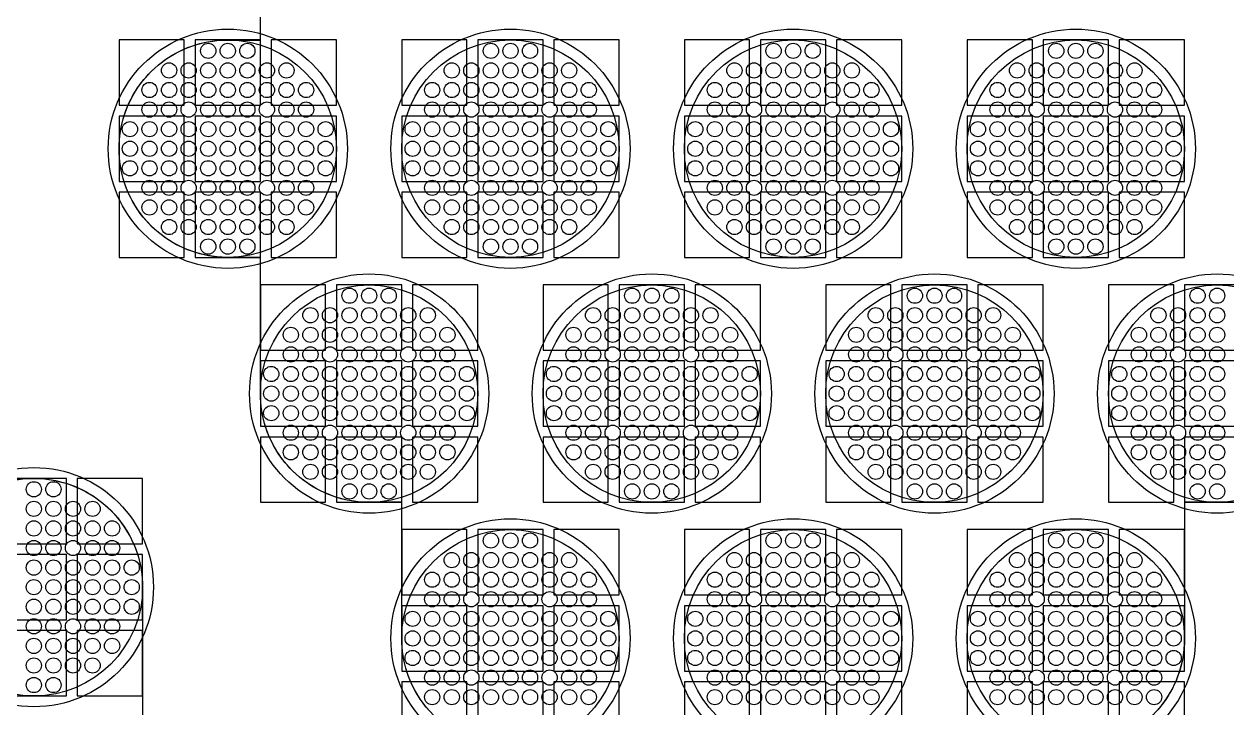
# Model space of a CAD drawing. Extents: x -49 to 54, y -38 to 38.
# Drawn here: x 20.95 to 26.48, y -1 to 2.14 of the extents above; entities that cross this region are included whole.
import ezdxf

# ---------------------------------------------------------------- set-up
doc = ezdxf.new("R2010")
doc.units = 0
for name, color, linetype in [('BACK_LAYER', 5, 'CONTINUOUS'), ('COND_LAYER_LOWER_ELECTRODE', 6, 'CONTINUOUS'), ('CONDUCTIVE_LAYER_BACK_LAYER', 2, 'CONTINUOUS'), ('EMITTER', 3, 'CONTINUOUS'), ('LOWER_ELECTRODE', 1, 'CONTINUOUS')]:
    doc.layers.add(name, color=color, linetype=linetype)

msp = doc.modelspace()

# ---------------------------------------------------------------- linework, layer by layer
at = {"layer": 'BACK_LAYER'}
for points in [[(21.3884, 1.7709), (21.6884, 1.7709), (21.6884, 2.0709), (21.3884, 2.0709)], [(21.7384, 1.7709), (22.0384, 1.7709), (22.0384, 2.0709), (21.7384, 2.0709)], [(22.0884, 1.7709), (22.3884, 1.7709), (22.3884, 2.0709), (22.0884, 2.0709)], [(22.6884, 1.7709), (22.9884, 1.7709), (22.9884, 2.0709), (22.6884, 2.0709)], [(23.0384, 1.7709), (23.3384, 1.7709), (23.3384, 2.0709), (23.0384, 2.0709)], [(23.3884, 1.7709), (23.6884, 1.7709), (23.6884, 2.0709), (23.3884, 2.0709)], [(23.9884, 1.7709), (24.2884, 1.7709), (24.2884, 2.0709), (23.9884, 2.0709)], [(24.3384, 1.7709), (24.6384, 1.7709), (24.6384, 2.0709), (24.3384, 2.0709)], [(24.6884, 1.7709), (24.9884, 1.7709), (24.9884, 2.0709), (24.6884, 2.0709)], [(25.2884, 1.7709), (25.5884, 1.7709), (25.5884, 2.0709), (25.2884, 2.0709)], [(25.6384, 1.7709), (25.9384, 1.7709), (25.9384, 2.0709), (25.6384, 2.0709)], [(25.9884, 1.7709), (26.2884, 1.7709), (26.2884, 2.0709), (25.9884, 2.0709)], [(21.3884, 1.4209), (21.6884, 1.4209), (21.6884, 1.7209), (21.3884, 1.7209)], [(21.7384, 1.4209), (22.0384, 1.4209), (22.0384, 1.7209), (21.7384, 1.7209)], [(22.0884, 1.4209), (22.3884, 1.4209), (22.3884, 1.7209), (22.0884, 1.7209)], [(22.6884, 1.4209), (22.9884, 1.4209), (22.9884, 1.7209), (22.6884, 1.7209)], [(23.0384, 1.4209), (23.3384, 1.4209), (23.3384, 1.7209), (23.0384, 1.7209)], [(23.3884, 1.4209), (23.6884, 1.4209), (23.6884, 1.7209), (23.3884, 1.7209)], [(23.9884, 1.4209), (24.2884, 1.4209), (24.2884, 1.7209), (23.9884, 1.7209)], [(24.3384, 1.4209), (24.6384, 1.4209), (24.6384, 1.7209), (24.3384, 1.7209)], [(24.6884, 1.4209), (24.9884, 1.4209), (24.9884, 1.7209), (24.6884, 1.7209)], [(25.2884, 1.4209), (25.5884, 1.4209), (25.5884, 1.7209), (25.2884, 1.7209)], [(25.6384, 1.4209), (25.9384, 1.4209), (25.9384, 1.7209), (25.6384, 1.7209)], [(25.9884, 1.4209), (26.2884, 1.4209), (26.2884, 1.7209), (25.9884, 1.7209)], [(21.3884, 1.0709), (21.6884, 1.0709), (21.6884, 1.3709), (21.3884, 1.3709)], [(21.7384, 1.0709), (22.0384, 1.0709), (22.0384, 1.3709), (21.7384, 1.3709)], [(22.0884, 1.0709), (22.3884, 1.0709), (22.3884, 1.3709), (22.0884, 1.3709)], [(22.6884, 1.0709), (22.9884, 1.0709), (22.9884, 1.3709), (22.6884, 1.3709)], [(23.0384, 1.0709), (23.3384, 1.0709), (23.3384, 1.3709), (23.0384, 1.3709)], [(23.3884, 1.0709), (23.6884, 1.0709), (23.6884, 1.3709), (23.3884, 1.3709)], [(23.9884, 1.0709), (24.2884, 1.0709), (24.2884, 1.3709), (23.9884, 1.3709)], [(24.3384, 1.0709), (24.6384, 1.0709), (24.6384, 1.3709), (24.3384, 1.3709)], [(24.6884, 1.0709), (24.9884, 1.0709), (24.9884, 1.3709), (24.6884, 1.3709)], [(25.2884, 1.0709), (25.5884, 1.0709), (25.5884, 1.3709), (25.2884, 1.3709)], [(25.6384, 1.0709), (25.9384, 1.0709), (25.9384, 1.3709), (25.6384, 1.3709)], [(25.9884, 1.0709), (26.2884, 1.0709), (26.2884, 1.3709), (25.9884, 1.3709)], [(22.0384, 0.6451), (22.3384, 0.6451), (22.3384, 0.9451), (22.0384, 0.9451)], [(22.3884, 0.6451), (22.6884, 0.6451), (22.6884, 0.9451), (22.3884, 0.9451)], [(22.7384, 0.6451), (23.0384, 0.6451), (23.0384, 0.9451), (22.7384, 0.9451)], [(23.3384, 0.6451), (23.6384, 0.6451), (23.6384, 0.9451), (23.3384, 0.9451)], [(23.6884, 0.6451), (23.9884, 0.6451), (23.9884, 0.9451), (23.6884, 0.9451)], [(24.0384, 0.6451), (24.3384, 0.6451), (24.3384, 0.9451), (24.0384, 0.9451)], [(24.6384, 0.6451), (24.9384, 0.6451), (24.9384, 0.9451), (24.6384, 0.9451)], [(24.9884, 0.6451), (25.2884, 0.6451), (25.2884, 0.9451), (24.9884, 0.9451)], [(25.3384, 0.6451), (25.6384, 0.6451), (25.6384, 0.9451), (25.3384, 0.9451)], [(25.9384, 0.6451), (26.2384, 0.6451), (26.2384, 0.9451), (25.9384, 0.9451)], [(26.2884, 0.6451), (26.5884, 0.6451), (26.5884, 0.9451), (26.2884, 0.9451)], [(22.0384, 0.2951), (22.3384, 0.2951), (22.3384, 0.5951), (22.0384, 0.5951)], [(22.3884, 0.2951), (22.6884, 0.2951), (22.6884, 0.5951), (22.3884, 0.5951)], [(22.7384, 0.2951), (23.0384, 0.2951), (23.0384, 0.5951), (22.7384, 0.5951)], [(23.3384, 0.2951), (23.6384, 0.2951), (23.6384, 0.5951), (23.3384, 0.5951)], [(23.6884, 0.2951), (23.9884, 0.2951), (23.9884, 0.5951), (23.6884, 0.5951)], [(24.0384, 0.2951), (24.3384, 0.2951), (24.3384, 0.5951), (24.0384, 0.5951)], [(24.6384, 0.2951), (24.9384, 0.2951), (24.9384, 0.5951), (24.6384, 0.5951)], [(24.9884, 0.2951), (25.2884, 0.2951), (25.2884, 0.5951), (24.9884, 0.5951)], [(25.3384, 0.2951), (25.6384, 0.2951), (25.6384, 0.5951), (25.3384, 0.5951)], [(25.9384, 0.2951), (26.2384, 0.2951), (26.2384, 0.5951), (25.9384, 0.5951)], [(26.2884, 0.2951), (26.5884, 0.2951), (26.5884, 0.5951), (26.2884, 0.5951)], [(22.0384, -0.0549), (22.3384, -0.0549), (22.3384, 0.2451), (22.0384, 0.2451)], [(22.3884, -0.0549), (22.6884, -0.0549), (22.6884, 0.2451), (22.3884, 0.2451)], [(22.7384, -0.0549), (23.0384, -0.0549), (23.0384, 0.2451), (22.7384, 0.2451)], [(23.3384, -0.0549), (23.6384, -0.0549), (23.6384, 0.2451), (23.3384, 0.2451)], [(23.6884, -0.0549), (23.9884, -0.0549), (23.9884, 0.2451), (23.6884, 0.2451)], [(24.0384, -0.0549), (24.3384, -0.0549), (24.3384, 0.2451), (24.0384, 0.2451)], [(24.6384, -0.0549), (24.9384, -0.0549), (24.9384, 0.2451), (24.6384, 0.2451)], [(24.9884, -0.0549), (25.2884, -0.0549), (25.2884, 0.2451), (24.9884, 0.2451)], [(25.3384, -0.0549), (25.6384, -0.0549), (25.6384, 0.2451), (25.3384, 0.2451)], [(25.9384, -0.0549), (26.2384, -0.0549), (26.2384, 0.2451), (25.9384, 0.2451)], [(26.2884, -0.0549), (26.5884, -0.0549), (26.5884, 0.2451), (26.2884, 0.2451)], [(20.8465, -0.2451), (21.1465, -0.2451), (21.1465, 0.0549), (20.8465, 0.0549)], [(21.1965, -0.2451), (21.4965, -0.2451), (21.4965, 0.0549), (21.1965, 0.0549)], [(22.6884, -0.4807), (22.9884, -0.4807), (22.9884, -0.1807), (22.6884, -0.1807)], [(23.0384, -0.4807), (23.3384, -0.4807), (23.3384, -0.1807), (23.0384, -0.1807)], [(23.3884, -0.4807), (23.6884, -0.4807), (23.6884, -0.1807), (23.3884, -0.1807)], [(23.9884, -0.4807), (24.2884, -0.4807), (24.2884, -0.1807), (23.9884, -0.1807)], [(24.3384, -0.4807), (24.6384, -0.4807), (24.6384, -0.1807), (24.3384, -0.1807)], [(24.6884, -0.4807), (24.9884, -0.4807), (24.9884, -0.1807), (24.6884, -0.1807)], [(25.2884, -0.4807), (25.5884, -0.4807), (25.5884, -0.1807), (25.2884, -0.1807)], [(25.6384, -0.4807), (25.9384, -0.4807), (25.9384, -0.1807), (25.6384, -0.1807)], [(25.9884, -0.4807), (26.2884, -0.4807), (26.2884, -0.1807), (25.9884, -0.1807)], [(20.8465, -0.5951), (21.1465, -0.5951), (21.1465, -0.2951), (20.8465, -0.2951)], [(21.1965, -0.5951), (21.4965, -0.5951), (21.4965, -0.2951), (21.1965, -0.2951)], [(22.6884, -0.8307), (22.9884, -0.8307), (22.9884, -0.5307), (22.6884, -0.5307)], [(23.0384, -0.8307), (23.3384, -0.8307), (23.3384, -0.5307), (23.0384, -0.5307)], [(23.3884, -0.8307), (23.6884, -0.8307), (23.6884, -0.5307), (23.3884, -0.5307)], [(23.9884, -0.8307), (24.2884, -0.8307), (24.2884, -0.5307), (23.9884, -0.5307)], [(24.3384, -0.8307), (24.6384, -0.8307), (24.6384, -0.5307), (24.3384, -0.5307)], [(24.6884, -0.8307), (24.9884, -0.8307), (24.9884, -0.5307), (24.6884, -0.5307)], [(25.2884, -0.8307), (25.5884, -0.8307), (25.5884, -0.5307), (25.2884, -0.5307)], [(25.6384, -0.8307), (25.9384, -0.8307), (25.9384, -0.5307), (25.6384, -0.5307)], [(25.9884, -0.8307), (26.2884, -0.8307), (26.2884, -0.5307), (25.9884, -0.5307)], [(20.8465, -0.9451), (21.1465, -0.9451), (21.1465, -0.6451), (20.8465, -0.6451)], [(21.1965, -0.9451), (21.4965, -0.9451), (21.4965, -0.6451), (21.1965, -0.6451)], [(22.6884, -1.1807), (22.9884, -1.1807), (22.9884, -0.8807), (22.6884, -0.8807)], [(23.0384, -1.1807), (23.3384, -1.1807), (23.3384, -0.8807), (23.0384, -0.8807)], [(23.3884, -1.1807), (23.6884, -1.1807), (23.6884, -0.8807), (23.3884, -0.8807)], [(23.9884, -1.1807), (24.2884, -1.1807), (24.2884, -0.8807), (23.9884, -0.8807)], [(24.3384, -1.1807), (24.6384, -1.1807), (24.6384, -0.8807), (24.3384, -0.8807)], [(24.6884, -1.1807), (24.9884, -1.1807), (24.9884, -0.8807), (24.6884, -0.8807)], [(25.2884, -1.1807), (25.5884, -1.1807), (25.5884, -0.8807), (25.2884, -0.8807)], [(25.6384, -1.1807), (25.9384, -1.1807), (25.9384, -0.8807), (25.6384, -0.8807)], [(25.9884, -1.1807), (26.2884, -1.1807), (26.2884, -0.8807), (25.9884, -0.8807)]]:
    msp.add_lwpolyline(points, close=True, dxfattribs=at)
at = {"layer": 'COND_LAYER_LOWER_ELECTRODE'}
for centre in [(21.8884, 1.5709), (23.1884, 1.5709), (24.4884, 1.5709), (25.7884, 1.5709), (22.5384, 0.4451), (23.8384, 0.4451), (25.1384, 0.4451), (26.4384, 0.4451), (20.9965, -0.4451), (23.1884, -0.6807), (24.4884, -0.6807), (25.7884, -0.6807)]:
    msp.add_circle(centre, 0.55, dxfattribs=at)
at = {"layer": 'CONDUCTIVE_LAYER_BACK_LAYER'}
for points in [[(22.8111, -1.0088), (22.7983, -0.9936), (22.7862, -0.9778), (22.7747, -0.9616), (22.7639, -0.9449), (22.7537, -0.9279), (22.7442, -0.9104), (22.7354, -0.8925), (22.7274, -0.8744), (22.72, -0.8559), (22.7135, -0.8371), (22.7076, -0.8181), (22.7025, -0.7989), (22.6982, -0.7795), (22.6947, -0.7599), (22.6919, -0.7402), (22.6899, -0.7205), (22.6888, -0.7006), (22.6884, -0.6807), (22.6884, -0.0548), (22.5284, -0.0548), (22.5086, -0.054), (22.4887, -0.0524), (22.469, -0.0501), (22.4494, -0.0469), (22.4299, -0.043), (22.4106, -0.0383), (22.3914, -0.0328), (22.3726, -0.0266), (22.3539, -0.0196), (22.3356, -0.0119), (22.3176, -0.0035), (22.2999, 0.0056), (22.2826, 0.0154), (22.2658, 0.0259), (22.2493, 0.0371), (22.2333, 0.0489), (22.2178, 0.0614), (22.2028, 0.0744), (22.1883, 0.088), (22.1744, 0.1022), (22.1611, 0.117), (22.1483, 0.1322), (22.1362, 0.148), (22.1247, 0.1642), (22.1139, 0.1809), (22.1037, 0.198), (22.0942, 0.2154), (22.0854, 0.2333), (22.0774, 0.2515), (22.07, 0.2699), (22.0635, 0.2887), (22.0576, 0.3077), (22.0525, 0.3269), (22.0482, 0.3463), (22.0447, 0.3659), (22.0419, 0.3856), (22.0399, 0.4054), (22.0388, 0.4252), (22.0384, 0.4451), (22.0384, 1.071), (21.8784, 1.071), (21.8586, 1.0718), (21.8387, 1.0734), (21.819, 1.0758), (21.7994, 1.0789), (21.7799, 1.0828), (21.7606, 1.0875), (21.7414, 1.093), (21.7226, 1.0992), (21.7039, 1.1062), (21.6856, 1.1139), (21.6676, 1.1223), (21.6499, 1.1314), (21.6326, 1.1413), (21.6158, 1.1518), (21.5993, 1.1629), (21.5833, 1.1748), (21.5678, 1.1872), (21.5528, 1.2002), (21.5383, 1.2139), (21.5244, 1.2281), (21.5111, 1.2428), (21.4983, 1.2581), (21.4862, 1.2738), (21.4747, 1.2901), (21.4639, 1.3067), (21.4537, 1.3238), (21.4442, 1.3413), (21.4354, 1.3591), (21.4274, 1.3773), (21.42, 1.3958), (21.4135, 1.4145), (21.4076, 1.4335), (21.4025, 1.4528), (21.3982, 1.4722), (21.3947, 1.4917), (21.3919, 1.5114), (21.3899, 1.5312), (21.3888, 1.5511), (21.3884, 1.5709), (21.3888, 1.5908), (21.3899, 1.6107), (21.3919, 1.6304), (21.3947, 1.6501), (21.3982, 1.6697), (21.4025, 1.6891), (21.4076, 1.7083), (21.4135, 1.7273), (21.42, 1.7461), (21.4274, 1.7646), (21.4354, 1.7827), (21.4442, 1.8006), (21.4537, 1.8181), (21.4639, 1.8351), (21.4747, 1.8518), (21.4862, 1.868), (21.4983, 1.8838), (21.5111, 1.899), (21.5244, 1.9138), (21.5383, 1.928), (21.5528, 1.9416), (21.5678, 1.9547), (21.5833, 1.9671), (21.5993, 1.9789), (21.6158, 1.9901), (21.6326, 2.0006), (21.6499, 2.0104), (21.6676, 2.0195), (21.6856, 2.028), (21.7039, 2.0357), (21.7226, 2.0426), (21.7414, 2.0489), (21.7606, 2.0543), (21.7799, 2.059), (21.7994, 2.0629), (21.819, 2.0661), (21.8387, 2.0685), (21.8586, 2.07), (21.8784, 2.0708), (22.0384, 2.0708), (22.0384, 2.6968)], [(20.8465, 0.0548), (21.0064, 0.0548), (21.0263, 0.054), (21.0461, 0.0524), (21.0659, 0.0501), (21.0855, 0.0469), (21.105, 0.043), (21.1243, 0.0383), (21.1434, 0.0328), (21.1623, 0.0266), (21.1809, 0.0196), (21.1993, 0.0119), (21.2173, 0.0035), (21.2349, -0.0056), (21.2522, -0.0154), (21.2691, -0.0259), (21.2856, -0.0371), (21.3015, -0.0489), (21.3171, -0.0614), (21.3321, -0.0744), (21.3465, -0.088), (21.3604, -0.1022), (21.3738, -0.117), (21.3865, -0.1322), (21.3987, -0.148), (21.4102, -0.1642), (21.421, -0.1809), (21.4312, -0.198), (21.4406, -0.2154), (21.4494, -0.2333), (21.4575, -0.2515), (21.4648, -0.2699), (21.4714, -0.2887), (21.4773, -0.3077), (21.4823, -0.3269), (21.4867, -0.3463), (21.4902, -0.3659), (21.493, -0.3856), (21.4949, -0.4054), (21.4961, -0.4252), (21.4965, -0.4451), (21.4965, -1.071)], [(26.488, -0.0524), (26.4682, -0.054), (26.4483, -0.0548), (26.2884, -0.0548), (26.2884, -0.6807), (26.288, -0.7006), (26.2868, -0.7205), (26.2848, -0.7402), (26.2821, -0.7599), (26.2785, -0.7795), (26.2742, -0.7989), (26.2691, -0.8181), (26.2633, -0.8371), (26.2567, -0.8559), (26.2493, -0.8744), (26.2413, -0.8925), (26.2325, -0.9104), (26.223, -0.9279), (26.2129, -0.9449), (26.202, -0.9616), (26.1905, -0.9778), (26.1784, -0.9936), (26.1656, -1.0088)]]:
    msp.add_lwpolyline(points, dxfattribs=at)
at = {"layer": 'EMITTER'}
for centre in [(21.8884, 1.5709), (23.1884, 1.5709), (24.4884, 1.5709), (25.7884, 1.5709), (22.5384, 0.4451), (23.8384, 0.4451), (25.1384, 0.4451), (26.4384, 0.4451), (20.9965, -0.4451), (23.1884, -0.6807), (24.4884, -0.6807), (25.7884, -0.6807)]:
    msp.add_circle(centre, 0.5, dxfattribs=at)
at = {"layer": 'LOWER_ELECTRODE'}
for centre in [(21.7984, 2.0209), (21.8884, 2.0209), (21.9784, 2.0209), (23.0984, 2.0209), (23.1884, 2.0209), (23.2784, 2.0209), (24.3984, 2.0209), (24.4884, 2.0209), (24.5784, 2.0209), (25.6984, 2.0209), (25.7884, 2.0209), (25.8784, 2.0209), (21.6184, 1.9309), (21.7084, 1.9309), (21.7984, 1.9309), (21.8884, 1.9309), (21.9784, 1.9309), (22.0684, 1.9309), (22.1584, 1.9309), (22.9184, 1.9309), (23.0084, 1.9309), (23.0984, 1.9309), (23.1884, 1.9309), (23.2784, 1.9309), (23.3684, 1.9309), (23.4584, 1.9309), (24.2184, 1.9309), (24.3084, 1.9309), (24.3984, 1.9309), (24.4884, 1.9309), (24.5784, 1.9309), (24.6684, 1.9309), (24.7584, 1.9309), (25.5184, 1.9309), (25.6084, 1.9309), (25.6984, 1.9309), (25.7884, 1.9309), (25.8784, 1.9309), (25.9684, 1.9309), (26.0584, 1.9309), (21.5284, 1.8409), (21.6184, 1.8409), (21.7084, 1.8409), (21.7984, 1.8409), (21.8884, 1.8409), (21.9784, 1.8409), (22.0684, 1.8409), (22.1584, 1.8409), (22.2484, 1.8409), (22.8284, 1.8409), (22.9184, 1.8409), (23.0084, 1.8409), (23.0984, 1.8409), (23.1884, 1.8409), (23.2784, 1.8409), (23.3684, 1.8409), (23.4584, 1.8409), (23.5484, 1.8409), (24.1284, 1.8409), (24.2184, 1.8409), (24.3084, 1.8409), (24.3984, 1.8409), (24.4884, 1.8409), (24.5784, 1.8409), (24.6684, 1.8409), (24.7584, 1.8409), (24.8484, 1.8409), (25.4284, 1.8409), (25.5184, 1.8409), (25.6084, 1.8409), (25.6984, 1.8409), (25.7884, 1.8409), (25.8784, 1.8409), (25.9684, 1.8409), (26.0584, 1.8409), (26.1484, 1.8409), (21.5284, 1.7509), (21.6184, 1.7509), (21.7084, 1.7509), (21.7984, 1.7509), (21.8884, 1.7509), (21.9784, 1.7509), (22.0684, 1.7509), (22.1584, 1.7509), (22.2484, 1.7509), (22.8284, 1.7509), (22.9184, 1.7509), (23.0084, 1.7509), (23.0984, 1.7509), (23.1884, 1.7509), (23.2784, 1.7509), (23.3684, 1.7509), (23.4584, 1.7509), (23.5484, 1.7509), (24.1284, 1.7509), (24.2184, 1.7509), (24.3084, 1.7509), (24.3984, 1.7509), (24.4884, 1.7509), (24.5784, 1.7509), (24.6684, 1.7509), (24.7584, 1.7509), (24.8484, 1.7509), (25.4284, 1.7509), (25.5184, 1.7509), (25.6084, 1.7509), (25.6984, 1.7509), (25.7884, 1.7509), (25.8784, 1.7509), (25.9684, 1.7509), (26.0584, 1.7509), (26.1484, 1.7509), (21.4384, 1.6609), (21.5284, 1.6609), (21.6184, 1.6609), (21.7084, 1.6609), (21.7984, 1.6609), (21.8884, 1.6609), (21.9784, 1.6609), (22.0684, 1.6609), (22.1584, 1.6609), (22.2484, 1.6609), (22.3384, 1.6609), (22.7384, 1.6609), (22.8284, 1.6609), (22.9184, 1.6609), (23.0084, 1.6609), (23.0984, 1.6609), (23.1884, 1.6609), (23.2784, 1.6609), (23.3684, 1.6609), (23.4584, 1.6609), (23.5484, 1.6609), (23.6384, 1.6609), (24.0384, 1.6609), (24.1284, 1.6609), (24.2184, 1.6609), (24.3084, 1.6609), (24.3984, 1.6609), (24.4884, 1.6609), (24.5784, 1.6609), (24.6684, 1.6609), (24.7584, 1.6609), (24.8484, 1.6609), (24.9384, 1.6609), (25.3384, 1.6609), (25.4284, 1.6609), (25.5184, 1.6609), (25.6084, 1.6609), (25.6984, 1.6609), (25.7884, 1.6609), (25.8784, 1.6609), (25.9684, 1.6609), (26.0584, 1.6609), (26.1484, 1.6609), (26.2384, 1.6609), (21.4384, 1.5709), (21.5284, 1.5709), (21.6184, 1.5709), (21.7084, 1.5709), (21.7984, 1.5709), (21.8884, 1.5709), (21.9784, 1.5709), (22.0684, 1.5709), (22.1584, 1.5709), (22.2484, 1.5709), (22.3384, 1.5709), (22.7384, 1.5709), (22.8284, 1.5709), (22.9184, 1.5709), (23.0084, 1.5709), (23.0984, 1.5709), (23.1884, 1.5709), (23.2784, 1.5709), (23.3684, 1.5709), (23.4584, 1.5709), (23.5484, 1.5709), (23.6384, 1.5709), (24.0384, 1.5709), (24.1284, 1.5709), (24.2184, 1.5709), (24.3084, 1.5709), (24.3984, 1.5709), (24.4884, 1.5709), (24.5784, 1.5709), (24.6684, 1.5709), (24.7584, 1.5709), (24.8484, 1.5709), (24.9384, 1.5709), (25.3384, 1.5709), (25.4284, 1.5709), (25.5184, 1.5709), (25.6084, 1.5709), (25.6984, 1.5709), (25.7884, 1.5709), (25.8784, 1.5709), (25.9684, 1.5709), (26.0584, 1.5709), (26.1484, 1.5709), (26.2384, 1.5709), (21.4384, 1.4809), (21.5284, 1.4809), (21.6184, 1.4809), (21.7084, 1.4809), (21.7984, 1.4809), (21.8884, 1.4809), (21.9784, 1.4809), (22.0684, 1.4809), (22.1584, 1.4809), (22.2484, 1.4809), (22.3384, 1.4809), (22.7384, 1.4809), (22.8284, 1.4809), (22.9184, 1.4809), (23.0084, 1.4809), (23.0984, 1.4809), (23.1884, 1.4809), (23.2784, 1.4809), (23.3684, 1.4809), (23.4584, 1.4809), (23.5484, 1.4809), (23.6384, 1.4809), (24.0384, 1.4809), (24.1284, 1.4809), (24.2184, 1.4809), (24.3084, 1.4809), (24.3984, 1.4809), (24.4884, 1.4809), (24.5784, 1.4809), (24.6684, 1.4809), (24.7584, 1.4809), (24.8484, 1.4809), (24.9384, 1.4809), (25.3384, 1.4809), (25.4284, 1.4809), (25.5184, 1.4809), (25.6084, 1.4809), (25.6984, 1.4809), (25.7884, 1.4809), (25.8784, 1.4809), (25.9684, 1.4809), (26.0584, 1.4809), (26.1484, 1.4809), (26.2384, 1.4809), (21.5284, 1.3909), (21.6184, 1.3909), (21.7084, 1.3909), (21.7984, 1.3909), (21.8884, 1.3909), (21.9784, 1.3909), (22.0684, 1.3909), (22.1584, 1.3909), (22.2484, 1.3909), (22.8284, 1.3909), (22.9184, 1.3909), (23.0084, 1.3909), (23.0984, 1.3909), (23.1884, 1.3909), (23.2784, 1.3909), (23.3684, 1.3909), (23.4584, 1.3909), (23.5484, 1.3909), (24.1284, 1.3909), (24.2184, 1.3909), (24.3084, 1.3909), (24.3984, 1.3909), (24.4884, 1.3909), (24.5784, 1.3909), (24.6684, 1.3909), (24.7584, 1.3909), (24.8484, 1.3909), (25.4284, 1.3909), (25.5184, 1.3909), (25.6084, 1.3909), (25.6984, 1.3909), (25.7884, 1.3909), (25.8784, 1.3909), (25.9684, 1.3909), (26.0584, 1.3909), (26.1484, 1.3909), (21.5284, 1.3009), (21.6184, 1.3009), (21.7084, 1.3009), (21.7984, 1.3009), (21.8884, 1.3009), (21.9784, 1.3009), (22.0684, 1.3009), (22.1584, 1.3009), (22.2484, 1.3009), (22.8284, 1.3009), (22.9184, 1.3009), (23.0084, 1.3009), (23.0984, 1.3009), (23.1884, 1.3009), (23.2784, 1.3009), (23.3684, 1.3009), (23.4584, 1.3009), (23.5484, 1.3009), (24.1284, 1.3009), (24.2184, 1.3009), (24.3084, 1.3009), (24.3984, 1.3009), (24.4884, 1.3009), (24.5784, 1.3009), (24.6684, 1.3009), (24.7584, 1.3009), (24.8484, 1.3009), (25.4284, 1.3009), (25.5184, 1.3009), (25.6084, 1.3009), (25.6984, 1.3009), (25.7884, 1.3009), (25.8784, 1.3009), (25.9684, 1.3009), (26.0584, 1.3009), (26.1484, 1.3009), (21.6184, 1.2109), (21.7084, 1.2109), (21.7984, 1.2109), (21.8884, 1.2109), (21.9784, 1.2109), (22.0684, 1.2109), (22.1584, 1.2109), (22.9184, 1.2109), (23.0084, 1.2109), (23.0984, 1.2109), (23.1884, 1.2109), (23.2784, 1.2109), (23.3684, 1.2109), (23.4584, 1.2109), (24.2184, 1.2109), (24.3084, 1.2109), (24.3984, 1.2109), (24.4884, 1.2109), (24.5784, 1.2109), (24.6684, 1.2109), (24.7584, 1.2109), (25.5184, 1.2109), (25.6084, 1.2109), (25.6984, 1.2109), (25.7884, 1.2109), (25.8784, 1.2109), (25.9684, 1.2109), (26.0584, 1.2109), (21.7984, 1.1209), (21.8884, 1.1209), (21.9784, 1.1209), (23.0984, 1.1209), (23.1884, 1.1209), (23.2784, 1.1209), (24.3984, 1.1209), (24.4884, 1.1209), (24.5784, 1.1209), (25.6984, 1.1209), (25.7884, 1.1209), (25.8784, 1.1209), (22.4484, 0.8951), (22.5384, 0.8951), (22.6284, 0.8951), (23.7484, 0.8951), (23.8384, 0.8951), (23.9284, 0.8951), (25.0484, 0.8951), (25.1384, 0.8951), (25.2284, 0.8951), (26.3484, 0.8951), (26.4384, 0.8951), (22.2684, 0.8051), (22.3584, 0.8051), (22.4484, 0.8051), (22.5384, 0.8051), (22.6284, 0.8051), (22.7184, 0.8051), (22.8084, 0.8051), (23.5684, 0.8051), (23.6584, 0.8051), (23.7484, 0.8051), (23.8384, 0.8051), (23.9284, 0.8051), (24.0184, 0.8051), (24.1084, 0.8051), (24.8684, 0.8051), (24.9584, 0.8051), (25.0484, 0.8051), (25.1384, 0.8051), (25.2284, 0.8051), (25.3184, 0.8051), (25.4084, 0.8051), (26.1684, 0.8051), (26.2584, 0.8051), (26.3484, 0.8051), (26.4384, 0.8051), (22.1784, 0.7151), (22.2684, 0.7151), (22.3584, 0.7151), (22.4484, 0.7151), (22.5384, 0.7151), (22.6284, 0.7151), (22.7184, 0.7151), (22.8084, 0.7151), (22.8984, 0.7151), (23.4784, 0.7151), (23.5684, 0.7151), (23.6584, 0.7151), (23.7484, 0.7151), (23.8384, 0.7151), (23.9284, 0.7151), (24.0184, 0.7151), (24.1084, 0.7151), (24.1984, 0.7151), (24.7784, 0.7151), (24.8684, 0.7151), (24.9584, 0.7151), (25.0484, 0.7151), (25.1384, 0.7151), (25.2284, 0.7151), (25.3184, 0.7151), (25.4084, 0.7151), (25.4984, 0.7151), (26.0784, 0.7151), (26.1684, 0.7151), (26.2584, 0.7151), (26.3484, 0.7151), (26.4384, 0.7151), (22.1784, 0.6251), (22.2684, 0.6251), (22.3584, 0.6251), (22.4484, 0.6251), (22.5384, 0.6251), (22.6284, 0.6251), (22.7184, 0.6251), (22.8084, 0.6251), (22.8984, 0.6251), (23.4784, 0.6251), (23.5684, 0.6251), (23.6584, 0.6251), (23.7484, 0.6251), (23.8384, 0.6251), (23.9284, 0.6251), (24.0184, 0.6251), (24.1084, 0.6251), (24.1984, 0.6251), (24.7784, 0.6251), (24.8684, 0.6251), (24.9584, 0.6251), (25.0484, 0.6251), (25.1384, 0.6251), (25.2284, 0.6251), (25.3184, 0.6251), (25.4084, 0.6251), (25.4984, 0.6251), (26.0784, 0.6251), (26.1684, 0.6251), (26.2584, 0.6251), (26.3484, 0.6251), (26.4384, 0.6251), (22.0884, 0.5351), (22.1784, 0.5351), (22.2684, 0.5351), (22.3584, 0.5351), (22.4484, 0.5351), (22.5384, 0.5351), (22.6284, 0.5351), (22.7184, 0.5351), (22.8084, 0.5351), (22.8984, 0.5351), (22.9884, 0.5351), (23.3884, 0.5351), (23.4784, 0.5351), (23.5684, 0.5351), (23.6584, 0.5351), (23.7484, 0.5351), (23.8384, 0.5351), (23.9284, 0.5351), (24.0184, 0.5351), (24.1084, 0.5351), (24.1984, 0.5351), (24.2884, 0.5351), (24.6884, 0.5351), (24.7784, 0.5351), (24.8684, 0.5351), (24.9584, 0.5351), (25.0484, 0.5351), (25.1384, 0.5351), (25.2284, 0.5351), (25.3184, 0.5351), (25.4084, 0.5351), (25.4984, 0.5351), (25.5884, 0.5351), (25.9884, 0.5351), (26.0784, 0.5351), (26.1684, 0.5351), (26.2584, 0.5351), (26.3484, 0.5351), (26.4384, 0.5351), (22.0884, 0.4451), (22.1784, 0.4451), (22.2684, 0.4451), (22.3584, 0.4451), (22.4484, 0.4451), (22.5384, 0.4451), (22.6284, 0.4451), (22.7184, 0.4451), (22.8084, 0.4451), (22.8984, 0.4451), (22.9884, 0.4451), (23.3884, 0.4451), (23.4784, 0.4451), (23.5684, 0.4451), (23.6584, 0.4451), (23.7484, 0.4451), (23.8384, 0.4451), (23.9284, 0.4451), (24.0184, 0.4451), (24.1084, 0.4451), (24.1984, 0.4451), (24.2884, 0.4451), (24.6884, 0.4451), (24.7784, 0.4451), (24.8684, 0.4451), (24.9584, 0.4451), (25.0484, 0.4451), (25.1384, 0.4451), (25.2284, 0.4451), (25.3184, 0.4451), (25.4084, 0.4451), (25.4984, 0.4451), (25.5884, 0.4451), (25.9884, 0.4451), (26.0784, 0.4451), (26.1684, 0.4451), (26.2584, 0.4451), (26.3484, 0.4451), (26.4384, 0.4451), (22.0884, 0.3551), (22.1784, 0.3551), (22.2684, 0.3551), (22.3584, 0.3551), (22.4484, 0.3551), (22.5384, 0.3551), (22.6284, 0.3551), (22.7184, 0.3551), (22.8084, 0.3551), (22.8984, 0.3551), (22.9884, 0.3551), (23.3884, 0.3551), (23.4784, 0.3551), (23.5684, 0.3551), (23.6584, 0.3551), (23.7484, 0.3551), (23.8384, 0.3551), (23.9284, 0.3551), (24.0184, 0.3551), (24.1084, 0.3551), (24.1984, 0.3551), (24.2884, 0.3551), (24.6884, 0.3551), (24.7784, 0.3551), (24.8684, 0.3551), (24.9584, 0.3551), (25.0484, 0.3551), (25.1384, 0.3551), (25.2284, 0.3551), (25.3184, 0.3551), (25.4084, 0.3551), (25.4984, 0.3551), (25.5884, 0.3551), (25.9884, 0.3551), (26.0784, 0.3551), (26.1684, 0.3551), (26.2584, 0.3551), (26.3484, 0.3551), (26.4384, 0.3551), (22.1784, 0.2651), (22.2684, 0.2651), (22.3584, 0.2651), (22.4484, 0.2651), (22.5384, 0.2651), (22.6284, 0.2651), (22.7184, 0.2651), (22.8084, 0.2651), (22.8984, 0.2651), (23.4784, 0.2651), (23.5684, 0.2651), (23.6584, 0.2651), (23.7484, 0.2651), (23.8384, 0.2651), (23.9284, 0.2651), (24.0184, 0.2651), (24.1084, 0.2651), (24.1984, 0.2651), (24.7784, 0.2651), (24.8684, 0.2651), (24.9584, 0.2651), (25.0484, 0.2651), (25.1384, 0.2651), (25.2284, 0.2651), (25.3184, 0.2651), (25.4084, 0.2651), (25.4984, 0.2651), (26.0784, 0.2651), (26.1684, 0.2651), (26.2584, 0.2651), (26.3484, 0.2651), (26.4384, 0.2651), (22.1784, 0.1751), (22.2684, 0.1751), (22.3584, 0.1751), (22.4484, 0.1751), (22.5384, 0.1751), (22.6284, 0.1751), (22.7184, 0.1751), (22.8084, 0.1751), (22.8984, 0.1751), (23.4784, 0.1751), (23.5684, 0.1751), (23.6584, 0.1751), (23.7484, 0.1751), (23.8384, 0.1751), (23.9284, 0.1751), (24.0184, 0.1751), (24.1084, 0.1751), (24.1984, 0.1751), (24.7784, 0.1751), (24.8684, 0.1751), (24.9584, 0.1751), (25.0484, 0.1751), (25.1384, 0.1751), (25.2284, 0.1751), (25.3184, 0.1751), (25.4084, 0.1751), (25.4984, 0.1751), (26.0784, 0.1751), (26.1684, 0.1751), (26.2584, 0.1751), (26.3484, 0.1751), (26.4384, 0.1751), (22.2684, 0.0851), (22.3584, 0.0851), (22.4484, 0.0851), (22.5384, 0.0851), (22.6284, 0.0851), (22.7184, 0.0851), (22.8084, 0.0851), (23.5684, 0.0851), (23.6584, 0.0851), (23.7484, 0.0851), (23.8384, 0.0851), (23.9284, 0.0851), (24.0184, 0.0851), (24.1084, 0.0851), (24.8684, 0.0851), (24.9584, 0.0851), (25.0484, 0.0851), (25.1384, 0.0851), (25.2284, 0.0851), (25.3184, 0.0851), (25.4084, 0.0851), (26.1684, 0.0851), (26.2584, 0.0851), (26.3484, 0.0851), (26.4384, 0.0851), (20.9965, 0.0049), (21.0865, 0.0049), (22.4484, -0.0049), (22.5384, -0.0049), (22.6284, -0.0049), (23.7484, -0.0049), (23.8384, -0.0049), (23.9284, -0.0049), (25.0484, -0.0049), (25.1384, -0.0049), (25.2284, -0.0049), (26.3484, -0.0049), (26.4384, -0.0049), (20.9965, -0.0851), (21.0865, -0.0851), (21.1765, -0.0851), (21.2665, -0.0851), (20.9965, -0.1751), (21.0865, -0.1751), (21.1765, -0.1751), (21.2665, -0.1751), (21.3565, -0.1751), (23.0984, -0.2307), (23.1884, -0.2307), (23.2784, -0.2307), (24.3984, -0.2307), (24.4884, -0.2307), (24.5784, -0.2307), (25.6984, -0.2307), (25.7884, -0.2307), (25.8784, -0.2307), (20.9965, -0.2651), (21.0865, -0.2651), (21.1765, -0.2651), (21.2665, -0.2651), (21.3565, -0.2651), (20.9965, -0.3551), (21.0865, -0.3551), (21.1765, -0.3551), (21.2665, -0.3551), (21.3565, -0.3551), (21.4465, -0.3551), (22.9184, -0.3207), (23.0084, -0.3207), (23.0984, -0.3207), (23.1884, -0.3207), (23.2784, -0.3207), (23.3684, -0.3207), (23.4584, -0.3207), (24.2184, -0.3207), (24.3084, -0.3207), (24.3984, -0.3207), (24.4884, -0.3207), (24.5784, -0.3207), (24.6684, -0.3207), (24.7584, -0.3207), (25.5184, -0.3207), (25.6084, -0.3207), (25.6984, -0.3207), (25.7884, -0.3207), (25.8784, -0.3207), (25.9684, -0.3207), (26.0584, -0.3207), (22.8284, -0.4107), (22.9184, -0.4107), (23.0084, -0.4107), (23.0984, -0.4107), (23.1884, -0.4107), (23.2784, -0.4107), (23.3684, -0.4107), (23.4584, -0.4107), (23.5484, -0.4107), (24.1284, -0.4107), (24.2184, -0.4107), (24.3084, -0.4107), (24.3984, -0.4107), (24.4884, -0.4107), (24.5784, -0.4107), (24.6684, -0.4107), (24.7584, -0.4107), (24.8484, -0.4107), (25.4284, -0.4107), (25.5184, -0.4107), (25.6084, -0.4107), (25.6984, -0.4107), (25.7884, -0.4107), (25.8784, -0.4107), (25.9684, -0.4107), (26.0584, -0.4107), (26.1484, -0.4107), (20.9965, -0.4451), (21.0865, -0.4451), (21.1765, -0.4451), (21.2665, -0.4451), (21.3565, -0.4451), (21.4465, -0.4451), (22.8284, -0.5007), (22.9184, -0.5007), (23.0084, -0.5007), (23.0984, -0.5007), (23.1884, -0.5007), (23.2784, -0.5007), (23.3684, -0.5007), (23.4584, -0.5007), (23.5484, -0.5007), (24.1284, -0.5007), (24.2184, -0.5007), (24.3084, -0.5007), (24.3984, -0.5007), (24.4884, -0.5007), (24.5784, -0.5007), (24.6684, -0.5007), (24.7584, -0.5007), (24.8484, -0.5007), (25.4284, -0.5007), (25.5184, -0.5007), (25.6084, -0.5007), (25.6984, -0.5007), (25.7884, -0.5007), (25.8784, -0.5007), (25.9684, -0.5007), (26.0584, -0.5007), (26.1484, -0.5007), (20.9965, -0.5351), (21.0865, -0.5351), (21.1765, -0.5351), (21.2665, -0.5351), (21.3565, -0.5351), (21.4465, -0.5351), (20.9965, -0.6251), (21.0865, -0.6251), (21.1765, -0.6251), (21.2665, -0.6251), (21.3565, -0.6251), (22.7384, -0.5907), (22.8284, -0.5907), (22.9184, -0.5907), (23.0084, -0.5907), (23.0984, -0.5907), (23.1884, -0.5907), (23.2784, -0.5907), (23.3684, -0.5907), (23.4584, -0.5907), (23.5484, -0.5907), (23.6384, -0.5907), (24.0384, -0.5907), (24.1284, -0.5907), (24.2184, -0.5907), (24.3084, -0.5907), (24.3984, -0.5907), (24.4884, -0.5907), (24.5784, -0.5907), (24.6684, -0.5907), (24.7584, -0.5907), (24.8484, -0.5907), (24.9384, -0.5907), (25.3384, -0.5907), (25.4284, -0.5907), (25.5184, -0.5907), (25.6084, -0.5907), (25.6984, -0.5907), (25.7884, -0.5907), (25.8784, -0.5907), (25.9684, -0.5907), (26.0584, -0.5907), (26.1484, -0.5907), (26.2384, -0.5907), (22.7384, -0.6807), (22.8284, -0.6807), (22.9184, -0.6807), (23.0084, -0.6807), (23.0984, -0.6807), (23.1884, -0.6807), (23.2784, -0.6807), (23.3684, -0.6807), (23.4584, -0.6807), (23.5484, -0.6807), (23.6384, -0.6807), (24.0384, -0.6807), (24.1284, -0.6807), (24.2184, -0.6807), (24.3084, -0.6807), (24.3984, -0.6807), (24.4884, -0.6807), (24.5784, -0.6807), (24.6684, -0.6807), (24.7584, -0.6807), (24.8484, -0.6807), (24.9384, -0.6807), (25.3384, -0.6807), (25.4284, -0.6807), (25.5184, -0.6807), (25.6084, -0.6807), (25.6984, -0.6807), (25.7884, -0.6807), (25.8784, -0.6807), (25.9684, -0.6807), (26.0584, -0.6807), (26.1484, -0.6807), (26.2384, -0.6807), (20.9965, -0.7151), (21.0865, -0.7151), (21.1765, -0.7151), (21.2665, -0.7151), (21.3565, -0.7151), (20.9965, -0.8051), (21.0865, -0.8051), (21.1765, -0.8051), (21.2665, -0.8051), (22.7384, -0.7707), (22.8284, -0.7707), (22.9184, -0.7707), (23.0084, -0.7707), (23.0984, -0.7707), (23.1884, -0.7707), (23.2784, -0.7707), (23.3684, -0.7707), (23.4584, -0.7707), (23.5484, -0.7707), (23.6384, -0.7707), (24.0384, -0.7707), (24.1284, -0.7707), (24.2184, -0.7707), (24.3084, -0.7707), (24.3984, -0.7707), (24.4884, -0.7707), (24.5784, -0.7707), (24.6684, -0.7707), (24.7584, -0.7707), (24.8484, -0.7707), (24.9384, -0.7707), (25.3384, -0.7707), (25.4284, -0.7707), (25.5184, -0.7707), (25.6084, -0.7707), (25.6984, -0.7707), (25.7884, -0.7707), (25.8784, -0.7707), (25.9684, -0.7707), (26.0584, -0.7707), (26.1484, -0.7707), (26.2384, -0.7707), (22.8284, -0.8607), (22.9184, -0.8607), (23.0084, -0.8607), (23.0984, -0.8607), (23.1884, -0.8607), (23.2784, -0.8607), (23.3684, -0.8607), (23.4584, -0.8607), (23.5484, -0.8607), (24.1284, -0.8607), (24.2184, -0.8607), (24.3084, -0.8607), (24.3984, -0.8607), (24.4884, -0.8607), (24.5784, -0.8607), (24.6684, -0.8607), (24.7584, -0.8607), (24.8484, -0.8607), (25.4284, -0.8607), (25.5184, -0.8607), (25.6084, -0.8607), (25.6984, -0.8607), (25.7884, -0.8607), (25.8784, -0.8607), (25.9684, -0.8607), (26.0584, -0.8607), (26.1484, -0.8607), (20.9965, -0.8951), (21.0865, -0.8951), (22.8284, -0.9507), (22.9184, -0.9507), (23.0084, -0.9507), (23.0984, -0.9507), (23.1884, -0.9507), (23.2784, -0.9507), (23.3684, -0.9507), (23.4584, -0.9507), (23.5484, -0.9507), (24.1284, -0.9507), (24.2184, -0.9507), (24.3084, -0.9507), (24.3984, -0.9507), (24.4884, -0.9507), (24.5784, -0.9507), (24.6684, -0.9507), (24.7584, -0.9507), (24.8484, -0.9507), (25.4284, -0.9507), (25.5184, -0.9507), (25.6084, -0.9507), (25.6984, -0.9507), (25.7884, -0.9507), (25.8784, -0.9507), (25.9684, -0.9507), (26.0584, -0.9507), (26.1484, -0.9507)]:
    msp.add_circle(centre, 0.035, dxfattribs=at)

doc.saveas('drawing.dxf')
